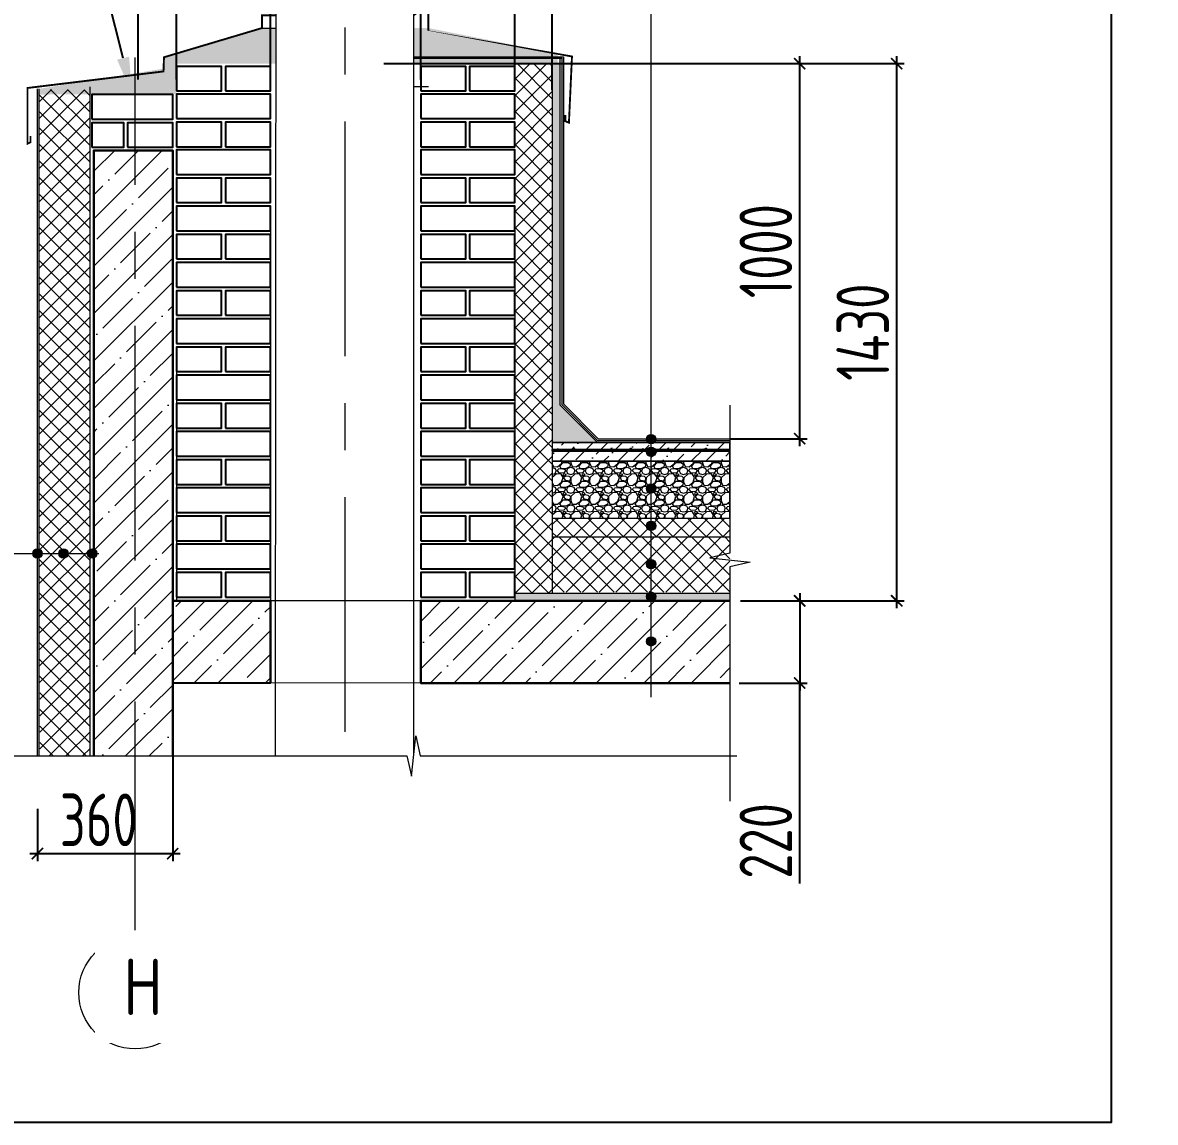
# Model space of a CAD drawing. Header units: millimetres. Extents: x -314343 to 682031, y 21428 to 98936.
# Drawn here: x 412208 to 415222, y 57926 to 60853 of the extents above; entities that cross this region are included whole.
import ezdxf
from ezdxf import colors
from ezdxf.entities.mleader import LeaderData, LeaderLine
from ezdxf.math import Vec2, Vec3

# ---------------------------------------------------------------- set-up
doc = ezdxf.new("R2010")
doc.units = ezdxf.units.MM
doc.header["$MEASUREMENT"] = 0
doc.header["$PDMODE"] = 3
doc.header["$PDSIZE"] = -4
doc.linetypes.add('CENTER', pattern=[2, 1.25, -0.25, 0.25, -0.25])
doc.layers.get('0').update_dxf_attribs({"color": 250, "lineweight": 9})
doc.layers.get('Defpoints').update_dxf_attribs({"color": 6})
for name, color, linetype, lineweight in [('0.35', 30, 'Continuous', 30), ('_0', 250, 'Continuous', 9), ('_Выноска', 7, 'Continuous', 15), ('АР_Навесной фасад', 147, 'Continuous', 5), ('АР_Оси', 195, 'Continuous', 9), ('АР_стены', 250, 'Continuous', 30), ('АР_Утеплитель', 250, 'Continuous', 9), ('Маркировка потолков', 7, 'Continuous', 9)]:
    doc.layers.add(name, color=color, linetype=linetype, lineweight=lineweight)
doc.layers.add('PDF _0', color=7, linetype='Continuous')
doc.styles.add('ICOCPEUR', font='isocpeur.ttf')
doc.styles.add('ISOCPEUR', font='isocpeur.ttf', dxfattribs={"width": 0.7})
doc.styles.add('ГОСТ 2.304', font='isocpeur.ttf', dxfattribs={"width": 0.7})
doc.dimstyles.new('R_50', dxfattribs={"dimtxt": 140, "dimasz": 30, "dimexe": 20, "dimexo": 0, "dimgap": 20, "dimtad": 1, "dimdec": 0, "dimrnd": 5, "dimzin": 0, "dimdsep": 46, "dimtxsty": 'ISOCPEUR', "dimblk": 'ARCHTICK', "dimcen": 50, "dimdle": 20, "dimclrd": 256, "dimclre": 256, "dimclrt": 256, "dimadec": 0, "dimazin": 0, "dimtfac": 2, "dimtdec": 0, "dimtofl": 0, "dimtmove": 1, "dimatfit": 3, "dimfxl": 1, "dimtvp": 3, "dimtolj": 1, "dimtzin": 0, "dimarcsym": 0})
pattern_1 = [(315, (-18633.55967848678, -4990.237853635917), (22.09708691207961, 22.09708691207961), []), (44.99999999999999, (-18633.55967848678, -4990.237853635917), (-22.0970869120796, 22.09708691207961), [])]
pattern_2 = [(37.50002034774632, (-20129.90644153202, -3804.281778990742), (-0.3149702119624408, 9.6341187332094), [0, -7.6, 0, -8.5, 0, -8.125]), (7.500020347746314, (-20129.90644153202, -3804.281778990742), (8.848878515121484, 14.11073346869755), [0, -4.1, 0, -6.850000000000001, 0, -2.625]), (327.5000203477463, (-20136.05644153202, -3804.281781174824), (15.57070929870785, 0.02830079739129785), [0, -2.5, 0, -9, 0, -11.75]), (317.5000203477463, (-20136.05644153202, -3804.281781174824), (15.03063146439322, 4.388383162577362), [0, -1.249999999999998, 0, -5.899999999999991, 0, -6.749999999999991])]

# ---------------------------------------------------------------- blocks, each defined once
blk = doc.blocks.new('*U357')
blk.add_lwpolyline([(-1.04909937381754e-14, -47.24723548999296), (-2.220446049250313e-16, -1), (2.25, -0.5000000000000004), (-2.25, 6.106226635438361e-16), (1.110223024625157e-16, 0.5000000000000002), (8.963451456423214e-15, 35.88248590142322)])
blk = doc.blocks.new('*U358')
blk.add_lwpolyline([(-3.904012796901005e-15, -17.58211057737301), (-2.220446049250313e-16, -1), (2.25, -0.5000000000000004), (-2.25, 6.106226635438361e-16), (1.110223024625157e-16, 0.5000000000000002), (6.675429950146283e-15, 26.72307896534814)])
blk = doc.blocks.new('_ArchTick')
at = {"color": 0, "linetype": 'ByBlock', "const_width": 0.15}
blk.add_lwpolyline([(-0.5, -0.5), (0.5, 0.5)], dxfattribs=at)
blk = doc.blocks.new('*D373')
at = {"layer": '_0', "lineweight": -2, "ltscale": 500, "transparency": 16777216}
for p, q in [((414118.3571240208, 59314.0461034473), (414295.7051570661, 59314.0461034473)), ((414275.7051570661, 59334.0461034473), (414275.7051570661, 59075.23117477162)), ((414114.9967554847, 59095.23117477162), (414295.7051570661, 59095.23117477162)), ((414275.7051570661, 58561.75900355173), (414275.7051570661, 59095.23117477162))]:
    blk.add_line(p, q, dxfattribs=at)
at = {"layer": 'Defpoints', "color": 0, "ltscale": 500, "transparency": 16777216}
for p in [(414118.3571240208, 59314.0461034473), (414114.9967554847, 59095.23117477162), (414275.7051570661, 59095.23117477162)]:
    blk.add_point(p, dxfattribs=at)
at = {"layer": '_0', "lineweight": -2, "ltscale": 500, "transparency": 16777216, "xscale": 30, "yscale": 30, "zscale": 30}
for p, rotation in [((414275.7051570661, 59314.0461034473), 90), ((414275.7051570661, 59095.23117477162), 270)]:
    blk.add_blockref('_ArchTick', p, dxfattribs=dict(at, rotation=rotation))
at = {"layer": '_0', "ltscale": 500, "transparency": 16777216, "insert": (414185.7051570659, 58674.8590035516), "char_height": 140, "attachment_point": 5, "rotation": 90, "style": 'ISOCPEUR'}
blk.add_mtext('\\A1;220', dxfattribs=at)
blk = doc.blocks.new('*D372')
at = {"layer": '_0', "lineweight": -2, "ltscale": 500, "transparency": 16777216}
for p, q in [((414275.705157067, 59725.61063590955), (414275.705157067, 60764.04610344736)), ((413708.0362071874, 60744.04610344736), (414295.705157067, 60744.04610344736)), ((414090.2783497805, 59745.61063590955), (414295.705157067, 59745.61063590955))]:
    blk.add_line(p, q, dxfattribs=at)
at = {"layer": 'Defpoints', "color": 0, "ltscale": 500, "transparency": 16777216}
for p in [(413708.0362071874, 60744.04610344736), (414275.705157067, 60744.04610344736), (414090.2783497805, 59745.61063590955)]:
    blk.add_point(p, dxfattribs=at)
at = {"layer": '_0', "lineweight": -2, "ltscale": 500, "transparency": 16777216, "xscale": 30, "yscale": 30, "zscale": 30}
for p, rotation in [((414275.705157067, 60744.04610344736), 90), ((414275.705157067, 59745.61063590955), 270)]:
    blk.add_blockref('_ArchTick', p, dxfattribs=dict(at, rotation=rotation))
at = {"layer": '_0', "ltscale": 500, "transparency": 16777216, "insert": (414185.7051570669, 60244.82836967833), "char_height": 140, "attachment_point": 5, "rotation": 90, "style": 'ISOCPEUR'}
blk.add_mtext('\\A1;1000', dxfattribs=at)
blk = doc.blocks.new('*D367')
at = {"layer": '_0', "lineweight": -2, "ltscale": 500, "transparency": 16777216}
for p, q in [((412607.6079257876, 58901.07409269153), (412607.6079257876, 58620.90939788939)), ((412247.6079257875, 58760.68941022491), (412247.6079257875, 58620.90939788939)), ((412627.6079257876, 58640.90939788939), (412227.6079257875, 58640.90939788939))]:
    blk.add_line(p, q, dxfattribs=at)
at = {"layer": 'Defpoints', "color": 0, "ltscale": 500, "transparency": 16777216}
for p in [(412607.6079257876, 58901.07409269153), (412247.6079257875, 58760.68941022491), (412247.6079257875, 58640.90939788939)]:
    blk.add_point(p, dxfattribs=at)
at = {"layer": '_0', "lineweight": -2, "ltscale": 500, "transparency": 16777216, "xscale": 30, "yscale": 30, "zscale": 30, "rotation": 180}
blk.add_blockref('_ArchTick', (412247.6079257875, 58640.90939788939), dxfattribs=at)
at = {"layer": '_0', "lineweight": -2, "ltscale": 500, "transparency": 16777216, "xscale": 30, "yscale": 30, "zscale": 30}
blk.add_blockref('_ArchTick', (412607.6079257876, 58640.90939788939), dxfattribs=at)
at = {"layer": '_0', "ltscale": 500, "transparency": 16777216, "insert": (412410.7670465016, 58730.90939788939), "char_height": 140, "attachment_point": 5, "style": 'ISOCPEUR'}
blk.add_mtext('\\A1;360', dxfattribs=at)
blk = doc.blocks.new('*D368')
at = {"layer": '_0', "lineweight": -2, "ltscale": 500, "transparency": 16777216}
for p, q in [((413267.6079257875, 60701.52809833224), (413267.6079257875, 60979.87250648066)), ((413517.6079257875, 60701.52809833224), (413517.6079257875, 60979.87250648066)), ((413247.6079257875, 60959.87250648066), (413537.6079257875, 60959.87250648066))]:
    blk.add_line(p, q, dxfattribs=at)
at = {"layer": 'Defpoints', "color": 0, "ltscale": 500, "transparency": 16777216}
for p in [(413517.6079257875, 60959.87250648066), (413267.6079257875, 60701.52809833224), (413517.6079257875, 60701.52809833224)]:
    blk.add_point(p, dxfattribs=at)
at = {"layer": '_0', "lineweight": -2, "ltscale": 500, "transparency": 16777216, "xscale": 30, "yscale": 30, "zscale": 30, "rotation": 180}
blk.add_blockref('_ArchTick', (413267.6079257875, 60959.87250648066), dxfattribs=at)
at = {"layer": '_0', "lineweight": -2, "ltscale": 500, "transparency": 16777216, "xscale": 30, "yscale": 30, "zscale": 30}
blk.add_blockref('_ArchTick', (413517.6079257875, 60959.87250648066), dxfattribs=at)
at = {"layer": '_0', "ltscale": 500, "transparency": 16777216, "insert": (413392.6079257875, 61049.87250648066), "char_height": 140, "attachment_point": 5, "style": 'ISOCPEUR'}
blk.add_mtext('\\A1;250', dxfattribs=at)
blk = doc.blocks.new('*D369')
at = {"layer": '_0', "lineweight": -2, "ltscale": 500, "transparency": 16777216}
for p, q in [((413517.6079257875, 60701.52809833222), (413517.6079257875, 60979.87250648064)), ((413617.6079257877, 60673.59794181398), (413617.6079257877, 60979.87250648064)), ((413497.6079257875, 60959.87250648064), (413637.6079257877, 60959.87250648064)), ((413883.2578796669, 60959.87250648064), (413617.6079257877, 60959.87250648064))]:
    blk.add_line(p, q, dxfattribs=at)
at = {"layer": 'Defpoints', "color": 0, "ltscale": 500, "transparency": 16777216}
for p in [(413617.6079257877, 60959.87250648064), (413517.6079257875, 60701.52809833222), (413617.6079257877, 60673.59794181398)]:
    blk.add_point(p, dxfattribs=at)
at = {"layer": '_0', "lineweight": -2, "ltscale": 500, "transparency": 16777216, "xscale": 30, "yscale": 30, "zscale": 30, "rotation": 180}
blk.add_blockref('_ArchTick', (413517.6079257875, 60959.87250648064), dxfattribs=at)
at = {"layer": '_0', "lineweight": -2, "ltscale": 500, "transparency": 16777216, "xscale": 30, "yscale": 30, "zscale": 30}
blk.add_blockref('_ArchTick', (413617.6079257877, 60959.87250648064), dxfattribs=at)
at = {"layer": '_0', "ltscale": 500, "transparency": 16777216, "insert": (413779.9578796669, 61049.87250648064), "char_height": 140, "attachment_point": 5, "style": 'ISOCPEUR'}
blk.add_mtext('\\A1;100', dxfattribs=at)
blk = doc.blocks.new('*D370')
at = {"layer": '_0', "lineweight": -2, "ltscale": 500, "transparency": 16777216}
for p, q in [((412606.2591295722, 61154.87250648066), (412380.0591295722, 61154.87250648066)), ((412742.6079257875, 60959.87250648055), (412606.2591295722, 61154.87250648066)), ((412617.6079257875, 60701.52809833214), (412617.6079257875, 60979.87250648055)), ((412867.6079257875, 60701.52809833214), (412867.6079257875, 60979.87250648055)), ((412597.6079257875, 60959.87250648055), (412887.6079257875, 60959.87250648055))]:
    blk.add_line(p, q, dxfattribs=at)
at = {"layer": 'Defpoints', "color": 0, "ltscale": 500, "transparency": 16777216}
for p in [(412867.6079257875, 60959.87250648055), (412617.6079257875, 60701.52809833214), (412867.6079257875, 60701.52809833214)]:
    blk.add_point(p, dxfattribs=at)
at = {"layer": '_0', "lineweight": -2, "ltscale": 500, "transparency": 16777216, "xscale": 30, "yscale": 30, "zscale": 30, "rotation": 180}
blk.add_blockref('_ArchTick', (412617.6079257875, 60959.87250648055), dxfattribs=at)
at = {"layer": '_0', "lineweight": -2, "ltscale": 500, "transparency": 16777216, "xscale": 30, "yscale": 30, "zscale": 30}
blk.add_blockref('_ArchTick', (412867.6079257875, 60959.87250648055), dxfattribs=at)
at = {"layer": '_0', "ltscale": 500, "transparency": 16777216, "insert": (412493.1591295722, 61244.87250648066), "char_height": 140, "attachment_point": 5, "style": 'ISOCPEUR'}
blk.add_mtext('\\A1;250', dxfattribs=at)
blk = doc.blocks.new('*D371')
at = {"layer": '_0', "lineweight": -2, "ltscale": 500, "transparency": 16777216}
for p, q in [((412515.385464109, 60701.52809833235), (412515.385464109, 60979.87250648077)), ((412617.6079257875, 60701.52809833214), (412617.6079257875, 60979.87250648077)), ((412044.3129232496, 60959.87250648077), (412515.385464109, 60959.87250648077)), ((412495.385464109, 60959.87250648077), (412637.6079257875, 60959.87250648077))]:
    blk.add_line(p, q, dxfattribs=at)
at = {"layer": 'Defpoints', "color": 0, "ltscale": 500, "transparency": 16777216}
for p in [(412617.6079257875, 60959.87250648077), (412515.385464109, 60701.52809833235), (412617.6079257875, 60701.52809833214)]:
    blk.add_point(p, dxfattribs=at)
at = {"layer": '_0', "lineweight": -2, "ltscale": 500, "transparency": 16777216, "xscale": 30, "yscale": 30, "zscale": 30, "rotation": 180}
blk.add_blockref('_ArchTick', (412515.385464109, 60959.87250648077), dxfattribs=at)
at = {"layer": '_0', "lineweight": -2, "ltscale": 500, "transparency": 16777216, "xscale": 30, "yscale": 30, "zscale": 30}
blk.add_blockref('_ArchTick', (412617.6079257875, 60959.87250648077), dxfattribs=at)
at = {"layer": '_0', "ltscale": 500, "transparency": 16777216, "insert": (412147.6129232496, 61049.87250648077), "char_height": 140, "attachment_point": 5, "style": 'ISOCPEUR'}
blk.add_mtext('\\A1;100', dxfattribs=at)
blk = doc.blocks.new('*D394')
at = {"layer": '_0', "lineweight": -2, "ltscale": 500, "transparency": 16777216}
for p, q in [((414533.8147660184, 59294.04610344733), (414533.8147660184, 60764.04610344733)), ((413169.0732702292, 60744.04610344733), (414553.8147660184, 60744.04610344733)), ((414168.357124021, 59314.04610344733), (414553.8147660184, 59314.04610344733))]:
    blk.add_line(p, q, dxfattribs=at)
at = {"layer": 'Defpoints', "color": 0, "ltscale": 500, "transparency": 16777216}
for p in [(413169.0732702292, 60744.04610344733), (414533.8147660184, 60744.04610344733), (414168.357124021, 59314.04610344733)]:
    blk.add_point(p, dxfattribs=at)
at = {"layer": '_0', "lineweight": -2, "ltscale": 500, "transparency": 16777216, "xscale": 30, "yscale": 30, "zscale": 30}
for p, rotation in [((414533.8147660184, 60744.04610344733), 90), ((414533.8147660184, 59314.04610344733), 270)]:
    blk.add_blockref('_ArchTick', p, dxfattribs=dict(at, rotation=rotation))
at = {"layer": '_0', "ltscale": 500, "transparency": 16777216, "insert": (414443.8147660183, 60029.0461034472), "char_height": 140, "attachment_point": 5, "rotation": 90, "style": 'ISOCPEUR'}
blk.add_mtext('\\A1;1430', dxfattribs=at)

msp = doc.modelspace()

# ---------------------------------------------------------------- hatches: boundary and pattern name
at = {"lineweight": 9, "transparency": 33554559}
h = msp.add_hatch(dxfattribs=at)
h.set_pattern_fill('AR-SAND', color=256, scale=5, angle=2.034774631500633e-05)
h.set_pattern_definition(pattern_2)
h.paths.add_polyline_path([(412584.3115140654, 60761.01797114807), (412583.089672312, 60730.76237706153), (412252.6079257875, 60677.12154112959), (412247.6079257875, 60661.72706290801), (412617.6079257874, 60663.09129487128), (412617.6079257875, 60744.04610344739), (412881.4441786801, 60744.04610344738), (412881.4441786802, 60838.71223718116), (412844.8978224989, 60838.71223718116)])
h = msp.add_hatch(dxfattribs=at)
h.set_pattern_fill('AR-SAND', color=256, scale=5, angle=2.034774631500633e-05)
h.set_pattern_definition(pattern_2)
h.paths.add_polyline_path([(413631.7910409214, 60770.62269463579), (413631.4441786804, 60744.04610344745), (413249.5640674633, 60744.04610344739), (413249.5640674633, 60838.71223718116), (413287.8491396931, 60838.71223718116)])
h = msp.add_hatch(dxfattribs=at)
h.set_pattern_fill('AR-SAND', color=256, scale=5, angle=2.034774631500633e-05)
h.set_pattern_definition([(37.50002034774632, (-18533.55967848661, -3960.23658756684), (-0.3149702119624408, 9.6341187332094), [0, -7.6, 0, -8.5, 0, -8.125]), (7.500020347746314, (-18533.55967848661, -3960.23658756684), (8.848878515121484, 14.11073346869755), [0, -4.1, 0, -6.850000000000001, 0, -2.625]), (327.5000203477463, (-18539.70967848661, -3960.236589750922), (15.57070929870785, 0.02830079739129785), [0, -2.5, 0, -9, 0, -11.75]), (317.5000203477463, (-18539.70967848661, -3960.236589750922), (15.03063146439322, 4.388383162577362), [0, -1.249999999999999, 0, -5.899999999999994, 0, -6.749999999999995])])
h.paths.add_polyline_path([(413637.6079257877, 60744.04610344733), (413617.607925788, 60744.04610344733), (413617.6079257879, 59735.53512159718), (413737.5458455292, 59735.59689122998), (413637.6079257878, 59835.54515813914)])
h = msp.add_hatch(dxfattribs=at)
h.set_pattern_fill('ANSI36', color=256, scale=8.657649458015428, angle=2.034774631500633e-05)
h.set_pattern_definition([(45.00002034774631, (412460.8675848858, 59208.60285342352), (14.57771405606507, 53.45169298540949), [68.72009257299746, -13.74401851459949, 0, -13.74401851459949])])
h.paths.add_polyline_path([(414090.2782472924, 59735.77948395783), (413617.6078988487, 59735.53480507983), (413617.6079166054, 59685.53480507983), (414090.2783497802, 59685.53480507983)])
h = msp.add_hatch(dxfattribs=at)
h.set_pattern_fill('GRAVEL', color=256, scale=50)
h.set_pattern_definition([(228.012787504, (-18597.55967848678, -4940.237853635917), (-400.0000000000031, -450.0000000000002), [6.726799999999999, -665.9544023536849]), (184.969740728, (-18602.05967848678, -4945.237853635917), (599.9999999999987, 50.00000000000176), [11.5434, -1142.7962380615]), (132.510447078, (-18613.55967848678, -4946.237853635917), (500.0000000000059, -549.9999999999933), [8.1394, -805.8016298049849]), (267.273689006, (-18633.05967848678, -4958.737853635917), (50.00000000000121, 1000.000000000001), [10.51189999999999, -1040.677902081449]), (292.833654178, (-18633.55967848678, -4969.237853635917), (-249.9999999999994, 600.0000000000014), [10.30774999999999, -1020.468656404414]), (357.273689006, (-18629.55967848678, -4978.737853635917), (-1000.000000000001, 50.00000000000128), [10.51189999999999, -1040.677902081449]), (37.6942404667, (-18619.05967848678, -4979.237853635917), (-649.9999999999999, -499.9999999999987), [13.90145, -1376.2424274458]), (72.2553283749, (-18608.05967848678, -4970.737853635917), (350.0000000000014, 1100), [13.12439999999999, -1299.316074840669]), (121.429565615, (-18604.05967848678, -4958.237853635917), (-400.000000000001, 649.9999999999994), [10.5475, -1044.20365548645]), (175.236358309, (-18609.55967848678, -4949.237853635917), (549.9999999999992, -50.0000000000019), [12.0416, -590.038128939615]), (222.397437798, (-18621.55967848678, -4948.237853635917), (-599.9999999999982, -549.9999999999986), [15.5724, -1541.668750239745]), (138.814074834, (-18583.55967848678, -4959.237853635917), (-350.0000000000016, 300), [5.315049999999995, -526.1922406367344]), (171.46923439, (-18587.55967848678, -4955.737853635917), (649.9999999999999, -99.99999999999976), [10.11185, -1001.07557080785]), (225, (-18597.55967848678, -4954.237853635917), (-5.551115123125783e-15, -49.99999999999665), [7.07105, -63.639628118655]), (203.198590514, (-18601.05967848678, -4948.237853635917), (249.9999999999995, 99.99999999999876), [3.8079, -376.980755293195]), (291.801409486, (-18604.55967848678, -4949.737853635917), (-49.9999999999842, 150.0000000000051), [5.385149999999999, -263.873090356725]), (30.96375653209999, (-18602.55967848678, -4954.737853635917), (150.0000000000027, 99.99999999999898), [8.74645, -282.801144742265]), (161.565051177, (-18595.05967848678, -4950.237853635917), (100.0000000000006, -49.99999999999883), [6.324549999999997, -151.7893330084198]), (16.389540334, (-18633.55967848678, -4949.737853635917), (499.9999999999983, 150.0000000000022), [8.86, -877.14225733347]), (70.3461759419, (-18625.05967848678, -4947.237853635917), (-200.000000000061, -550.0000000001698), [7.43305, -735.8703873659499]), (293.198590514, (-18595.05967848678, -4940.237853635917), (-99.99999999999852, 249.9999999999995), [7.61575, -373.172905293195]), (343.610459666, (-18592.05967848678, -4947.237853635917), (-499.9999999999983, 150.0000000000022), [8.85999999999999, -877.1422573334494]), (339.44395478, (-18633.55967848678, -4980.737853635917), (-250.0000000000018, 100.0000000000012), [8.543999999999992, -418.6561872658747]), (294.775140569, (-18625.55967848678, -4983.737853635917), (-250.0000000000003, 550.0000000000001), [7.1589, -708.7321531637999]), (66.8014094864, (-18594.55967848678, -4990.237853635917), (99.99999999999906, 249.9999999999985), [7.61575, -373.172905293195]), (17.3540246363, (-18591.55967848678, -4983.237853635917), (-649.9999999999989, -199.9999999999981), [8.38155, -829.771180712]), (69.44395478040002, (-18619.05967848678, -4990.237853635917), (-100.0000000000004, -249.9999999999977), [4.271999999999996, -422.9281872658747]), (101.309932474, (-18597.55967848678, -4990.237853635917), (-49.99999999999819, 200.0000000000006), [2.5495, -252.40147567964]), (165.963756532, (-18598.05967848678, -4987.737853635917), (149.9999999999979, -50.00000000000006), [10.30775, -195.847531280885]), (186.009005957, (-18608.05967848678, -4985.237853635917), (500.0000000000023, 49.99999999999915), [9.5525, -945.6961587271401]), (303.690067526, (-18602.55967848678, -4959.237853635917), (-49.99999999999936, 99.99999999999929), [7.211099999999995, -173.0664637731999]), (353.157226587, (-18598.55967848678, -4965.237853635917), (850.0000000000007, -100.0000000000026), [12.5897, -1246.378131201415]), (60.9453959009, (-18586.05967848678, -4966.737853635917), (-199.9999999999988, -349.9999999999989), [5.147799999999999, -509.63370704935]), (90, (-18583.55967848678, -4962.237853635917), (-49.99999999999999, 50), [3, -47]), (120.256437164, (-18609.05967848678, -4983.737853635917), (200.0000000000005, -350.0000000000004), [6.946199999999999, -687.67599947249]), (48.01278750420001, (-18612.55967848678, -4977.737853635917), (400, 449.9999999999987), [13.4536, -659.2276023536849]), (0, (-18603.55967848678, -4967.737853635917), (50, 50), [13, -37]), (325.3048464690001, (-18590.55967848678, -4967.737853635917), (500.0000000000069, -349.9999999999912), [7.905699999999996, -782.6637150420994]), (254.054604099, (-18584.05967848678, -4972.237853635917), (-50.00000000000189, -200.0000000000002), [7.280100000000001, -356.725394464025]), (207.645975364, (-18586.05967848678, -4979.237853635917), (-949.9999999999975, -500.0000000000024), [11.85325, -1173.47370911297]), (175.42607874, (-18596.55967848678, -4984.737853635917), (-649.9999999999977, 50.00000000000006), [12.53995, -1241.453670398445])])
h.paths.add_polyline_path([(414090.2783010918, 59685.53480507997), (413617.6079257876, 59685.53480507983), (413617.6079257876, 59534.04483737824), (414090.2783497802, 59534.04466951635)])
h = msp.add_hatch(dxfattribs=at)
h.set_pattern_fill('AR-SAND', color=256, scale=5, angle=2.034774631500633e-05)
h.set_pattern_definition([(37.50002034774632, (-18633.55967848678, -4990.237853635917), (-0.3149702119624408, 9.6341187332094), [0, -7.6, 0, -8.5, 0, -8.125]), (7.500020347746314, (-18633.55967848678, -4990.237853635917), (8.848878515121484, 14.11073346869755), [0, -4.1, 0, -6.850000000000001, 0, -2.625]), (327.5000203477463, (-18639.70967848678, -4990.237855819999), (15.57070929870785, 0.02830079739129785), [0, -2.5, 0, -9, 0, -11.75]), (317.5000203477463, (-18639.70967848678, -4990.237855819999), (15.03063146439322, 4.388383162577362), [0, -1.249999999999999, 0, -5.899999999999995, 0, -6.749999999999996])])
h.paths.add_polyline_path([(414090.2783497802, 59334.04483737836), (413517.6079257876, 59334.04547041284), (413517.6079257876, 59314.04673648187), (414090.2783497802, 59314.04610344727)])
at = {"layer": '_Выноска'}
h = msp.add_hatch(color=256, dxfattribs=at)
edge = h.paths.add_edge_path()
edge.add_arc((413880.3534768547, 59744.31715098792), 12.42273764382844, 0, 360)
h = msp.add_hatch(color=256, dxfattribs=at)
edge = h.paths.add_edge_path()
edge.add_arc((413880.3534768547, 59744.31715098792), 12.42273764385008, 0, 360)
h = msp.add_hatch(color=256, dxfattribs=at)
edge = h.paths.add_edge_path()
edge.add_arc((413880.3534768547, 59710.60936999181), 12.42273764382844, 0, 360)
h = msp.add_hatch(color=256, dxfattribs=at)
edge = h.paths.add_edge_path()
edge.add_arc((413880.3534768547, 59710.60936999181), 12.42273764385008, 0, 360)
h = msp.add_hatch(color=256, dxfattribs=at)
edge = h.paths.add_edge_path()
edge.add_arc((413880.3534768547, 59613.18686485675), 12.42273764382844, 0, 360)
h = msp.add_hatch(color=256, dxfattribs=at)
edge = h.paths.add_edge_path()
edge.add_arc((413880.3534768547, 59613.18686485675), 12.42273764385008, 0, 360)
h = msp.add_hatch(color=256, dxfattribs=at)
edge = h.paths.add_edge_path()
edge.add_arc((413880.3534768547, 59513.56977634528), 12.42273764382844, 0, 360)
h = msp.add_hatch(color=256, dxfattribs=at)
edge = h.paths.add_edge_path()
edge.add_arc((413880.3534768547, 59513.56977634528), 12.42273764385008, 0, 360)
h = msp.add_hatch(color=256, dxfattribs=at)
edge = h.paths.add_edge_path()
edge.add_arc((412247.6079257875, 59439.80955252008), 12.42273764382844, 0, 360)
h = msp.add_hatch(color=256, dxfattribs=at)
edge = h.paths.add_edge_path()
edge.add_arc((412247.6079257875, 59439.80955252008), 12.42273764385008, 0, 360)
h = msp.add_hatch(color=256, dxfattribs=at)
edge = h.paths.add_edge_path()
edge.add_arc((412316.8205988261, 59439.80955252008), 12.42273764382844, 0, 360)
h = msp.add_hatch(color=256, dxfattribs=at)
edge = h.paths.add_edge_path()
edge.add_arc((412393.5365155769, 59440.27746369087), 12.42273764382844, 0, 360)
h = msp.add_hatch(color=256, dxfattribs=at)
edge = h.paths.add_edge_path()
edge.add_arc((413880.3534768547, 59411.28119499492), 12.42273764382844, 0, 360)
h = msp.add_hatch(color=256, dxfattribs=at)
edge = h.paths.add_edge_path()
edge.add_arc((413880.3534768547, 59411.28119499492), 12.42273764385008, 0, 360)
h = msp.add_hatch(color=256, dxfattribs=at)
edge = h.paths.add_edge_path()
edge.add_arc((413880.4906757132, 59325.13954828132), 12.42273764382844, 0, 360)
h = msp.add_hatch(color=256, dxfattribs=at)
edge = h.paths.add_edge_path()
edge.add_arc((413880.4906757132, 59325.13954828132), 12.42273764385008, 0, 360)
h = msp.add_hatch(color=256, dxfattribs=at)
edge = h.paths.add_edge_path()
edge.add_arc((413880.3534768547, 59206.17313308117), 12.42273764382844, 0, 360)
h = msp.add_hatch(color=256, dxfattribs=at)
edge = h.paths.add_edge_path()
edge.add_arc((413880.3534768547, 59206.17313308117), 12.42273764385008, 0, 360)
at = {"layer": 'АР_Утеплитель', "lineweight": 9, "ltscale": 500}
h = msp.add_hatch(dxfattribs=at)
h.set_pattern_fill('ANSI37', color=251, scale=250, angle=-90.00000000000001)
h.set_pattern_definition(pattern_1)
h.paths.add_polyline_path([(413617.6079257876, 60744.04610344733), (413517.6079257875, 60744.04610344733), (413517.6079257876, 59334.04483737823), (413617.6079257876, 59334.04483737823)])
h = msp.add_hatch(dxfattribs=at)
h.set_pattern_fill('ANSI37', color=251, scale=250, angle=-90.00000000000001)
h.set_pattern_definition([(315, (-18896.33721680805, -6611.845632428296), (22.09708691207961, 22.09708691207961), []), (44.99999999999999, (-18896.33721680805, -6611.845632428296), (-22.0970869120796, 22.09708691207961), [])])
h.paths.add_polyline_path([(412252.6079257875, 60675.42977313531), (412387.6079257875, 60674.19414455249), (412387.6079257875, 58901.07409269153), (412253.7036578657, 58901.07409269152)])
h = msp.add_hatch(dxfattribs=at)
h.set_pattern_fill('ANSI37', color=251, scale=250, angle=-90.00000000000001)
h.set_pattern_definition([(315, (-18655.89163883135, -4840.237853635932), (22.09708691207961, 22.09708691207961), []), (44.99999999999999, (-18655.89163883135, -4840.237853635932), (-22.0970869120796, 22.09708691207961), [])])
h.paths.add_polyline_path([(414090.2783497804, 59484.04483737829), (414090.2783497801, 59534.04483737832), (413617.6079257875, 59534.04483737826), (413617.6079257877, 59484.04483737829)])
h = msp.add_hatch(dxfattribs=at)
h.set_pattern_fill('ANSI37', color=251, scale=250, angle=-90.00000000000001)
h.set_pattern_definition(pattern_1)
h.paths.add_polyline_path([(414090.2783497804, 59336.6773948196), (414090.2783497801, 59484.04483737832), (413617.6079257875, 59484.04483737826), (413617.6079257877, 59336.6773948196)])
at = {"layer": 'Маркировка потолков', "lineweight": 9, "ltscale": 5000, "transparency": 33554610}
h = msp.add_hatch(dxfattribs=at)
h.set_pattern_fill('ANSI35', color=256, scale=356.9777)
h.set_pattern_definition([(45, (-18682.43294888624, -4990.237853635917), (-63.10533810059426, 63.10533810059426), []), (45, (-18619.32761089154, -4990.237853635917), (-63.10533810059426, 63.10533810059426), [111.55553125, -22.31110625, 0, -22.31110625])])
h.paths.add_polyline_path([(412607.6079257879, 60513.09129487143), (412397.6079257877, 60513.09129487143), (412397.6079257873, 58901.07409269153), (412607.6079257875, 58901.07409269153)])
h = msp.add_hatch(dxfattribs=at)
h.set_pattern_fill('ANSI35', color=256, scale=356.9777)
h.set_pattern_definition([(45, (-19891.97905775416, -4989.272988872719), (-63.10533810059426, 63.10533810059426), []), (45, (-19828.87371975946, -4989.272988872719), (-63.10533810059426, 63.10533810059426), [111.55553125, -22.31110625, 0, -22.31110625])])
h.paths.add_polyline_path([(412867.5240524401, 59094.96245769716), (412867.6917991349, 59314.49330930634), (412607.5940312229, 59314.04610344727), (412607.6218203523, 59095.44425979078)])
h = msp.add_hatch(dxfattribs=at)
h.set_pattern_fill('ANSI35', color=256, scale=356.9777)
h.set_pattern_definition([(45, (-18633.55967848678, -4990.237853635917), (-63.10533810059426, 63.10533810059426), []), (45, (-18570.45434049208, -4990.237853635917), (-63.10533810059426, 63.10533810059426), [111.55553125, -22.31110625, 0, -22.31110625])])
h.paths.add_polyline_path([(414090.2915571078, 59095.28495998025), (414090.2783495533, 59314.01024663677), (413267.6011936172, 59313.88328553506), (413267.6144007177, 59095.15799882179)])

# ---------------------------------------------------------------- linework, layer by layer
at = {"lineweight": 20}
for points in [[(414090.2782472924, 59735.77948395783), (413617.6078988487, 59735.53480507983), (413617.6079166054, 59685.53480507983), (414090.2783497802, 59685.53480507983)], [(414090.2783010918, 59685.53480507997), (413617.6079257876, 59685.53480507983), (413617.6079257876, 59534.04483737824), (414090.2783497802, 59534.04466951635)]]:
    msp.add_lwpolyline(points, close=True, dxfattribs=at)
at = {"lineweight": 25}
msp.add_lwpolyline([(413617.6079032819, 59713.33262426523), (414090.2783364566, 59713.33320292633), (414090.2783323571, 59716.33317689178), (413617.6078991825, 59716.33259823068)], close=True, dxfattribs=at)
at = {"lineweight": 30}
for centre in [(413675.3255644836, 59717.83279131463), (413775.3255644836, 59717.83279131463), (413826.3357641801, 59717.83288756123), (413858.6042459255, 59716.53949888622), (413926.219234276, 59717.83298380782), (414026.1027043719, 59717.83308005441)]:
    msp.add_circle(centre, 1.5, dxfattribs=at)
at = {"layer": '0.35', "color": 18, "ltscale": 200, "true_color": 0x000000}
for points in [[(412867.7224838327, 59313.799509141), (412607.591720095, 59314.04610344727), (412607.6241314802, 59095.23226171907), (412867.4933677423, 59095.6562578625), (412867.7224838327, 59313.799509141)], [(414090.2783497802, 59314.04610344727), (413267.7271830669, 59314.04610344725), (413267.4886685081, 59095.23117477158), (414090.3018976324, 59095.23117477159)]]:
    msp.add_lwpolyline(points, dxfattribs=at)
at = {"layer": '_0', "color": 7, "ltscale": 500}
for p, q in [((412845.1442502033, 60838.71223718116), (412881.6246301834, 60838.71223718116)), ((413617.607925788, 60744.04610344733), (413617.607925788, 59334.04483737824)), ((413249.5640674633, 60682.7574286052), (413287.8491396931, 60682.7574286052)), ((413517.6079257875, 60314.04610344733), (413517.6079257876, 59314.04610344727)), ((413617.6079257876, 59484.04483737823), (414090.2783497802, 59484.04483737836)), ((413267.7271038083, 59313.97339103634), (412686.7289983927, 59313.97339103634)), ((413517.6079257876, 59334.04483737822), (414090.2783497802, 59334.04483737836)), ((413267.4881655599, 59094.76976658347), (412686.7289983927, 59095.40281076108))]:
    msp.add_line(p, q, dxfattribs=at)
at = {"layer": '_0', "color": 1, "ltscale": 500}
for p, q in [((413637.6079257877, 60758.24796128493), (413637.6079257877, 59835.54515813914)), ((412247.6079257875, 58901.07409269153), (412247.6079257875, 60676.91496828088)), ((412252.6079257875, 58901.07409269153), (412252.6079257875, 60677.12154112959)), ((412387.6079257875, 60513.09129487142), (412387.6079257876, 60682.69900804467)), ((412387.6079257875, 58901.07409269153), (412387.6079257875, 60513.09129487142)), ((412867.6079257876, 60314.04610344733), (412867.6079257876, 59314.04610344727)), ((412617.6079257876, 59929.64222164114), (412617.6079257876, 59314.04610344727)), ((413637.6079257877, 59835.54515813914), (413737.6079252518, 59735.53480507986)), ((413617.6079257876, 59735.53480507983), (414090.2783497802, 59735.53480507995)), ((413617.6079257876, 59685.53480507983), (414090.2783497802, 59685.53480507995)), ((413617.6079257876, 59534.04483737824), (414090.2783497802, 59534.04483737836)), ((412247.6079257875, 58901.07409269153), (412247.6079257875, 58949.44182979251))]:
    msp.add_line(p, q, dxfattribs=at)
at = {"layer": '_0', "color": 7, "ltscale": 500}
for points in [[(413880.3534768547, 59057.77563326951), (413880.3534768547, 61190.43652035506), (415018.521097275, 61190.43652035506)], [(413066.1813112431, 60518.51006623343), (413066.4966949482, 60518.50978118129)], [(413066.8120786533, 60518.51006623343), (413066.4966949482, 60518.50978118129)], [(411253.1580284325, 59440.17173417072), (412411.1458660921, 59439.74999150919)]]:
    msp.add_lwpolyline(points, dxfattribs=at)
at = {"layer": '_0', "color": 1, "ltscale": 500}
for points in [[(412881.7119026131, 61148.63738688492), (412880.4020401019, 58901.07409269153)], [(413249.5640674633, 58901.07409269153), (413249.5640674633, 61148.63738688492)], [(413249.5640674633, 60762.06033821624), (413647.6079257877, 60762.06033821624), (413647.6079257877, 60744.79531283955)], [(413249.5640674633, 60758.24796128493), (413642.876689004, 60758.24796128493), (413642.8719670293, 60744.79531283955)], [(413642.6079257877, 60744.04610344733), (413642.6079257877, 59836.60140878044), (413738.2289131386, 59740.59744371347), (414090.2783497802, 59740.59744371347)], [(413647.6079257876, 60744.04610344733), (413647.6079257877, 59838.80530920954), (413739.3597446154, 59745.61063590953), (414090.2783497802, 59745.61063590952)], [(413726.3887968255, 59746.75509508933), (413637.6079257878, 59835.54515813914)]]:
    msp.add_lwpolyline(points, dxfattribs=at)
at = {"layer": '_0', "color": 7, "lineweight": 30, "ltscale": 500, "const_width": 5}
for points in [[(412881.6509554547, 60872.80184543327), (412845.1442502033, 60872.76884970639), (412845.1442502033, 60838.71223718116), (412584.3115140654, 60761.01797114807), (412583.089672312, 60723.26375481192), (412221.1312236736, 60679.1773200366), (412221.1312236736, 60530.80851680756), (412229.2755433115, 60534.83849459251), (412229.2755433115, 60551.66038039949)], [(413249.5640674633, 60872.80345276841), (413287.849139693, 60872.76884970639), (413287.8491396931, 60838.71223718116), (413669.8907109408, 60763.08017337423), (413661.791854889, 60586.80547274949), (413651.9621659975, 60590.83545053445), (413651.9621659975, 60607.65733634142)]]:
    msp.add_lwpolyline(points, dxfattribs=at)
at = {"layer": '_Выноска'}
for centre, radius in [((413880.3534768547, 59744.31715098792), 12.42273764382844), ((413880.3534768547, 59744.31715098792), 12.42273764382842), ((413880.3534768547, 59710.60936999181), 12.42273764382844), ((413880.3534768547, 59710.60936999181), 12.42273764382842), ((413880.3534768547, 59613.18686485675), 12.42273764382844), ((413880.3534768547, 59613.18686485675), 12.42273764382842), ((413880.3534768547, 59513.56977634528), 12.42273764382844), ((413880.3534768547, 59513.56977634528), 12.42273764382842), ((412247.6079257875, 59439.80955252008), 12.42273764382844), ((412247.6079257875, 59439.80955252008), 12.42273764382842), ((412316.8205988261, 59439.80955252008), 12.42273764382844), ((412393.5365155769, 59440.27746369087), 12.42273764382844), ((413880.3534768547, 59411.28119499492), 12.42273764382844), ((413880.3534768547, 59411.28119499492), 12.42273764382842), ((413880.4906757132, 59325.13954828132), 12.42273764382844), ((413880.4906757132, 59325.13954828132), 12.42273764382842), ((413880.3534768547, 59206.17313308117), 12.42273764382844), ((413880.3534768547, 59206.17313308117), 12.42273764382842)]:
    msp.add_circle(centre, radius, dxfattribs=at)
at = {"layer": 'Defpoints', "color": 5, "ltscale": 500}
msp.add_lwpolyline([(410774.920762418, 62338.47780621948), (415104.0847067842, 62338.47780621948), (415104.0847067842, 57925.70728067704), (410774.920762418, 57925.70728067704)], close=True, dxfattribs=at)
at = {"layer": 'АР_Навесной фасад', "color": 18, "lineweight": 30, "ltscale": 100, "true_color": 0x000000}
msp.add_lwpolyline([(412397.6079257875, 58901.07409269153), (412397.6079257875, 60513.09129487143), (412607.6079257876, 60513.09129487143), (412607.6079257876, 58901.07409269153)], dxfattribs=at)
at = {"layer": 'АР_Оси', "linetype": 'CENTER', "ltscale": 500}
for p, q in [((413066.4966949482, 58964.93496107764), (413066.4966949482, 61704.7240241805)), ((412507.6079257875, 58421.30818656698), (412507.6079257876, 60760.43977458042))]:
    msp.add_line(p, q, dxfattribs=at)
at = {"layer": 'АР_Оси', "ltscale": 0.5}
msp.add_circle((412507.6079257875, 58271.30818656698), 150, dxfattribs=at)
at = {"layer": 'АР_стены', "color": 22, "lineweight": 25, "ltscale": 500}
for points in [[(412617.6079257875, 60671.31763952049), (412737.6079257875, 60671.31763952048), (412737.6079257875, 60736.72706290786), (412617.6079257875, 60736.72706290786)], [(412747.6079257875, 60671.31763952048), (412867.6079257875, 60671.31763952047), (412867.6079257875, 60736.72706290786), (412747.6079257875, 60736.72706290786)], [(413267.6079257875, 60671.31763952057), (413387.6079257875, 60671.31763952057), (413387.6079257875, 60736.72706290794), (413267.6079257875, 60736.72706290794)], [(413397.6079257875, 60671.31763952057), (413517.6079257875, 60671.31763952056), (413517.6079257875, 60736.72706290794), (413397.6079257875, 60736.72706290794)], [(412392.2160045516, 60596.31763952064), (412607.6079257876, 60596.31763952063), (412607.6079257876, 60661.72706290801), (412392.2160045516, 60661.72706290802)], [(412617.6079257874, 60597.6818714839), (412867.6079257875, 60597.6818714839), (412867.6079257875, 60663.09129487127), (412617.6079257874, 60663.09129487128)], [(413267.6079257875, 60597.68187148398), (413517.6079257875, 60597.68187148398), (413517.6079257875, 60663.09129487136), (413267.6079257875, 60663.09129487135)], [(412392.6414899568, 60521.31763952065), (412477.6079257876, 60521.31763952064), (412477.6079257876, 60586.72706290802), (412392.6414899568, 60586.72706290802)], [(412487.6079257876, 60521.31763952064), (412607.6079257876, 60521.31763952063), (412607.6079257876, 60586.72706290802), (412487.6079257876, 60586.72706290802)], [(412617.6079257875, 60522.68187148391), (412737.6079257875, 60522.6818714839), (412737.6079257875, 60588.09129487128), (412617.6079257875, 60588.09129487128)], [(412747.6079257875, 60522.6818714839), (412867.6079257875, 60522.6818714839), (412867.6079257875, 60588.09129487128), (412747.6079257875, 60588.09129487128)], [(413267.6079257875, 60522.681871484), (413387.6079257875, 60522.681871484), (413387.6079257875, 60588.09129487137), (413267.6079257875, 60588.09129487137)], [(413397.6079257875, 60522.681871484), (413517.6079257875, 60522.68187148399), (413517.6079257875, 60588.09129487137), (413397.6079257875, 60588.09129487137)], [(412617.6079257874, 60449.04610344733), (412867.6079257875, 60449.04610344732), (412867.6079257875, 60514.4555268347), (412617.6079257874, 60514.4555268347)], [(413267.6079257875, 60449.04610344742), (413517.6079257875, 60449.04610344741), (413517.6079257875, 60514.45552683479), (413267.6079257875, 60514.4555268348)], [(412617.6079257875, 60374.04610344733), (412737.6079257875, 60374.04610344733), (412737.6079257875, 60439.4555268347), (412617.6079257875, 60439.45552683471)], [(412747.6079257875, 60374.04610344733), (412867.6079257875, 60374.04610344732), (412867.6079257875, 60439.4555268347), (412747.6079257875, 60439.4555268347)], [(413267.6079257875, 60374.04610344743), (413387.6079257875, 60374.04610344742), (413387.6079257875, 60439.4555268348), (413267.6079257875, 60439.4555268348)], [(413397.6079257875, 60374.04610344742), (413517.6079257875, 60374.04610344741), (413517.6079257875, 60439.45552683479), (413397.6079257875, 60439.4555268348)], [(412617.6079257876, 60299.04610344725), (412867.6079257876, 60299.04610344733), (412867.6079257876, 60364.4555268347), (412617.6079257876, 60364.45552683463)], [(413267.6079257876, 60299.04610344735), (413517.6079257875, 60299.04610344735), (413517.6079257875, 60364.45552683472), (413267.6079257876, 60364.45552683472)], [(412617.6079257876, 60224.04610344734), (412737.6079257876, 60224.04610344733), (412737.6079257876, 60289.45552683471), (412617.6079257876, 60289.45552683472)], [(412747.6079257876, 60224.04610344733), (412867.6079257876, 60224.04610344733), (412867.6079257876, 60289.4555268347), (412747.6079257876, 60289.45552683471)], [(413267.6079257876, 60224.04610344736), (413387.6079257876, 60224.04610344736), (413387.6079257876, 60289.45552683474), (413267.6079257876, 60289.45552683474)], [(413397.6079257876, 60224.04610344736), (413517.6079257876, 60224.04610344736), (413517.6079257876, 60289.45552683474), (413397.6079257876, 60289.45552683474)], [(412617.6079257875, 60149.04610344733), (412867.6079257876, 60149.04610344733), (412867.6079257876, 60214.4555268347), (412617.6079257875, 60214.45552683471)], [(413267.6079257876, 60149.04610344735), (413517.6079257875, 60149.04610344735), (413517.6079257875, 60214.45552683472), (413267.6079257876, 60214.45552683472)], [(412617.6079257876, 60074.04610344734), (412737.6079257876, 60074.04610344733), (412737.6079257876, 60139.45552683471), (412617.6079257876, 60139.45552683472)], [(412747.6079257876, 60074.04610344733), (412867.6079257876, 60074.04610344733), (412867.6079257876, 60139.4555268347), (412747.6079257876, 60139.45552683471)], [(413267.6079257875, 60074.04610344735), (413387.6079257875, 60074.04610344735), (413387.6079257875, 60139.45552683472), (413267.6079257875, 60139.45552683472)], [(413397.6079257875, 60074.04610344735), (413517.6079257875, 60074.04610344735), (413517.6079257875, 60139.45552683472), (413397.6079257875, 60139.45552683472)], [(412617.6079257876, 59999.04610344727), (412867.6079257876, 59999.04610344733), (412867.6079257876, 60064.4555268347), (412617.6079257876, 60064.45552683464)], [(413267.6079257876, 59999.04610344735), (413517.6079257875, 59999.04610344735), (413517.6079257875, 60064.45552683472), (413267.6079257876, 60064.45552683472)], [(412617.6079257876, 59924.04610344731), (412737.6079257876, 59924.0461034473), (412737.6079257876, 59989.45552683468), (412617.6079257876, 59989.45552683469)], [(412747.6079257876, 59924.04610344733), (412867.6079257876, 59924.04610344733), (412867.6079257876, 59989.4555268347), (412747.6079257876, 59989.4555268347)], [(413267.6079257875, 59924.04610344735), (413387.6079257875, 59924.04610344735), (413387.6079257875, 59989.45552683472), (413267.6079257875, 59989.45552683472)], [(413397.6079257875, 59924.04610344735), (413517.6079257875, 59924.04610344735), (413517.6079257875, 59989.45552683472), (413397.6079257875, 59989.45552683472)], [(412617.6079257876, 59849.04610344733), (412867.6079257876, 59849.04610344733), (412867.6079257876, 59914.4555268347), (412617.6079257876, 59914.4555268347)], [(413267.6079257876, 59849.04610344736), (413517.6079257875, 59849.04610344735), (413517.6079257875, 59914.45552683472), (413267.6079257876, 59914.45552683473)], [(412617.6079257876, 59774.04610344731), (412737.6079257876, 59774.0461034473), (412737.6079257876, 59839.45552683468), (412617.6079257876, 59839.45552683469)], [(412747.6079257876, 59774.04610344733), (412867.6079257876, 59774.04610344733), (412867.6079257876, 59839.4555268347), (412747.6079257876, 59839.4555268347)], [(413267.6079257875, 59774.04610344735), (413387.6079257875, 59774.04610344735), (413387.6079257875, 59839.45552683472), (413267.6079257875, 59839.45552683472)], [(413397.6079257875, 59774.04610344735), (413517.6079257875, 59774.04610344735), (413517.6079257875, 59839.45552683472), (413397.6079257875, 59839.45552683472)], [(412617.6079257876, 59699.04610344733), (412867.6079257876, 59699.04610344733), (412867.6079257876, 59764.4555268347), (412617.6079257876, 59764.4555268347)], [(413267.6079257876, 59699.04610344735), (413517.6079257875, 59699.04610344735), (413517.6079257875, 59764.45552683472), (413267.6079257876, 59764.45552683472)], [(412617.6079257876, 59624.04610344731), (412737.6079257876, 59624.0461034473), (412737.6079257876, 59689.45552683468), (412617.6079257876, 59689.45552683469)], [(412747.6079257876, 59624.04610344733), (412867.6079257876, 59624.04610344733), (412867.6079257876, 59689.4555268347), (412747.6079257876, 59689.4555268347)], [(413267.6079257875, 59624.04610344736), (413387.6079257875, 59624.04610344735), (413387.6079257875, 59689.45552683472), (413267.6079257875, 59689.45552683473)], [(413397.6079257875, 59624.04610344736), (413517.6079257875, 59624.04610344735), (413517.6079257875, 59689.45552683472), (413397.6079257875, 59689.45552683473)], [(412617.6079257876, 59549.04610344733), (412867.6079257876, 59549.04610344733), (412867.6079257876, 59614.4555268347), (412617.6079257876, 59614.45552683471)], [(413267.6079257876, 59549.04610344735), (413517.6079257875, 59549.04610344735), (413517.6079257875, 59614.45552683472), (413267.6079257876, 59614.45552683472)], [(412617.6079257876, 59474.04610344732), (412737.6079257876, 59474.04610344731), (412737.6079257876, 59539.45552683469), (412617.6079257876, 59539.4555268347)], [(412747.6079257876, 59474.04610344733), (412867.6079257876, 59474.04610344733), (412867.6079257876, 59539.4555268347), (412747.6079257876, 59539.45552683471)], [(413267.6079257875, 59474.04610344735), (413387.6079257875, 59474.04610344735), (413387.6079257875, 59539.45552683472), (413267.6079257875, 59539.45552683472)], [(413397.6079257875, 59474.04610344735), (413517.6079257875, 59474.04610344735), (413517.6079257875, 59539.45552683472), (413397.6079257875, 59539.45552683472)], [(412617.6079257876, 59399.04610344732), (412867.6079257876, 59399.04610344733), (412867.6079257876, 59464.4555268347), (412617.6079257876, 59464.4555268347)], [(413267.6079257876, 59399.04610344735), (413517.6079257875, 59399.04610344735), (413517.6079257875, 59464.45552683472), (413267.6079257876, 59464.45552683472)], [(412617.6079257877, 59324.0461034473), (412737.6079257877, 59324.0461034473), (412737.6079257877, 59389.45552683467), (412617.6079257877, 59389.45552683468)], [(412747.6079257876, 59324.04610344732), (412867.6079257876, 59324.04610344733), (412867.6079257876, 59389.4555268347), (412747.6079257876, 59389.4555268347)], [(413267.6079257875, 59324.04610344735), (413387.6079257875, 59324.04610344735), (413387.6079257875, 59389.45552683472), (413267.6079257875, 59389.45552683472)], [(413397.6079257875, 59324.04610344735), (413517.6079257875, 59324.04610344735), (413517.6079257875, 59389.45552683472), (413397.6079257875, 59389.45552683472)]]:
    msp.add_lwpolyline(points, close=True, dxfattribs=at)

# ---------------------------------------------------------------- block references
at = {"ltscale": 100, "xscale": 23.79851555813043, "yscale": 23.79851555813043, "zscale": 23.79851555813043}
for name, p, rotation in [('*U358', (414090.2783497802, 59416.66804769627), 180), ('*U357', (413254.4006514975, 58901.07409269153), 270)]:
    msp.add_blockref(name, p, dxfattribs=dict(at, rotation=rotation))

# ---------------------------------------------------------------- dimensions: what is measured, and where the dimension line sits
at = {"layer": '_0', "color": 1, "ltscale": 500}
for base, p1, p2, picture, middle in [((412867.6079257875, 60959.87250648055), (412617.6079257875, 60701.52809833214), (412867.6079257875, 60701.52809833214), '*D370', (412586.2591295722, 61154.87250648066)), ((412617.6079257875, 60959.87250648077), (412515.385464109, 60701.52809833235), (412617.6079257875, 60701.52809833214), '*D371', (412147.6129232496, 61015.42644849826)), ((413617.6079257877, 60959.87250648064), (413517.6079257875, 60701.52809833222), (413617.6079257877, 60673.59794181398), '*D369', (413779.9578796669, 60956.33904574089)), ((412247.6079257875, 58640.90939788939), (412607.6079257876, 58901.07409269153), (412247.6079257875, 58760.68941022491), '*D367', (412410.7670465016, 58640.90939788939))]:
    dim = msp.add_linear_dim(base=base, p1=p1, p2=p2, dimstyle='R_50', override={"dimpost": '\\X'}, dxfattribs=at)
    dim.commit()
    dim.dimension.update_dxf_attribs({"geometry": picture, "text_midpoint": middle, "dimtype": 160})
dim = msp.add_linear_dim(base=(413517.6079257875, 60959.87250648066), p1=(413267.6079257875, 60701.52809833224), p2=(413517.6079257875, 60701.52809833224), dimstyle='R_50', override={"dimpost": '\\X'}, dxfattribs=at)
dim.commit()
dim.dimension.update_dxf_attribs({"geometry": '*D368', "text_midpoint": (413392.6079257875, 61049.87250648066)})
for base, p1, p2, picture, middle in [((414533.8147660184, 60744.04610344733), (414168.3571240208, 59314.0461034473), (413169.0732702289, 60744.0461034473), '*D394', (414443.8147660183, 60029.0461034472)), ((414275.705157067, 60744.04610344736), (414090.2783497802, 59745.61063590952), (413708.0362071872, 60744.04610344733), '*D372', (414185.7051570669, 60244.82836967833))]:
    dim = msp.add_linear_dim(base=base, p1=p1, p2=p2, angle=90, dimstyle='R_50', override={"dimpost": '\\X'}, dxfattribs=at)
    dim.commit()
    dim.dimension.update_dxf_attribs({"geometry": picture, "text_midpoint": middle})
dim = msp.add_linear_dim(base=(414275.7051570661, 59095.23117477162), p1=(414118.3571240205, 59314.04610344727), p2=(414114.9967554844, 59095.23117477159), angle=90, dimstyle='R_50', override={"dimpost": '\\X'}, dxfattribs=at)
dim.commit()
dim.dimension.update_dxf_attribs({"geometry": '*D373', "text_midpoint": (414336.1989576606, 58674.8590035516), "dimtype": 160})

# ---------------------------------------------------------------- leaders
at = {"layer": 'PDF _0', "color": 7, "lineweight": 0}
ml = msp.add_multileader_mtext('Standard', dxfattribs=at)
ml.set_content('{\\Q7;\\W0.7;Фартук из оцинк.стали}', color=7, style='ICOCPEUR')
ml.set_leader_properties()
ml.build(insert=Vec2(0, 0))
ml.multileader.update_dxf_attribs({"text_left_attachment_type": 6, "text_right_attachment_type": 6, "dogleg_length": 50, "arrow_head_size": 100})
ctx = ml.context
ctx.base_point, ctx.char_height, ctx.arrow_head_size, ctx.landing_gap_size, ctx.plane_origin = Vec3(410784.9022426602, 61441.24653586047), 125, 100, 33.31167711876517, Vec3(415116.844088002, 62013.93236144219)
ctx.left_attachment, ctx.right_attachment = 6, 6
notes = []
notes.append((ctx, [(0, (1, 1, 0), (412303.7912350816, 61441.24653586047), (-1, 0), 133.2467084750607, [(1, [(412499.9119651696, 60661.72706290802)], 0, [])])]))
ctx.mtext.insert, ctx.mtext.width, ctx.mtext.defined_height, ctx.mtext.flow_direction = Vec3(410818.2139197789, 61603.74653586047), 5276.740994300487, 721.8427417872812, 5
for ctx, leaders in notes:
    for number, flags, end, landing, length, lines in leaders:
        leader = LeaderData()
        leader.index, (leader.has_last_leader_line, leader.has_dogleg_vector, leader.attachment_direction) = number, flags
        leader.last_leader_point, leader.dogleg_vector, leader.dogleg_length = Vec3(end), Vec3(landing), length
        for number, points, colour, breaks in lines:
            line = LeaderLine()
            line.index, line.vertices, line.color, line.breaks = number, Vec3.list(points), colors.encode_raw_color(colour), breaks
            leader.lines.append(line)
        ctx.leaders.append(leader)

# ---------------------------------------------------------------- next in the draw order: texts
at = {"layer": 'АР_Оси', "insert": (412475.4544549335, 58361.59891049284), "char_height": 150, "attachment_point": 1, "line_spacing_factor": 1.149209049011902, "style": 'ГОСТ 2.304', "bg_fill": 2}
msp.add_mtext('{\\W0.8;Н}', dxfattribs=at)

doc.saveas('drawing.dxf')
